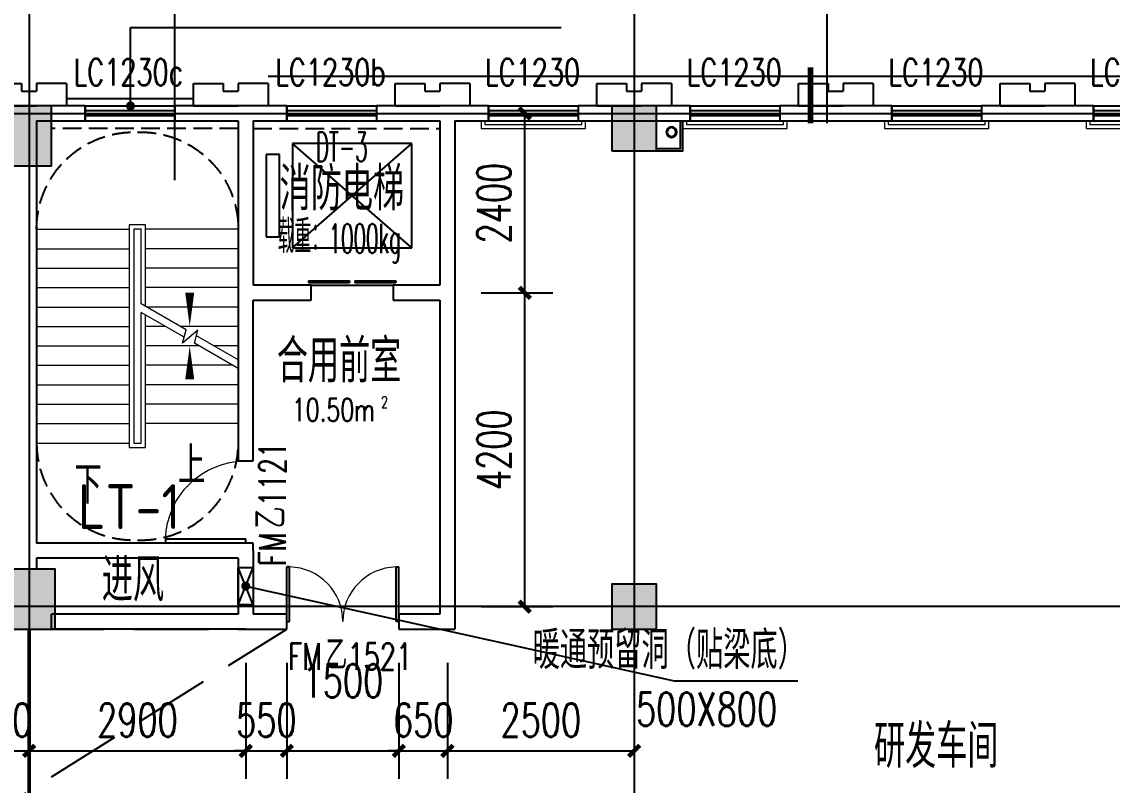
# Model space of a CAD drawing. Extents: x 1738711 to 2346805, y 1189731 to 2516152.
# Drawn here: x 1949287 to 1963885, y 1998170 to 2008385 of the extents above; entities that cross this region are included whole.
import ezdxf

# ---------------------------------------------------------------- set-up
doc = ezdxf.new("R2010")
doc.units = 0
doc.header["$LTSCALE"] = 1000
doc.header["$MEASUREMENT"] = 0
doc.linetypes.add('DASH', pattern=[0.35, 0.25, -0.1])
doc.linetypes.add('复件 140224通州运河二期售楼部条件图_t3$0$X-ME SHAFT SH$0$X-B2$0$WATER_LINE', pattern=[0])
for name, color, linetype, lineweight in [('_0', 7, 'Continuous', 25), ('STAIR', 2, 'Continuous', 5), ('栏杆', 6, 'Continuous', 15)]:
    doc.layers.add(name, color=color, linetype=linetype, lineweight=lineweight)
for name, color, linetype in [('AR-TEXT', 7, 'Continuous'), ('COLUMN', 9, 'Continuous'), ('DIM_IDEN', 3, 'Continuous'), ('DIM_LEAD', 3, 'Continuous'), ('DIM_SYMB', 3, 'Continuous'), ('DOTE', 1, 'Continuous'), ('EVTR', 2, 'Continuous'), ('PUB_DIM', 3, 'Continuous'), ('PUB_HATCH', 8, 'Continuous'), ('PUB_TEXT', 7, 'Continuous'), ('SPACE_ALL', 1, 'Continuous'), ('WALL', 40, 'Continuous'), ('WINDOW', 144, 'Continuous'), ('WINDOW_TEXT', 7, 'Continuous'), ('YS', 6, 'Continuous'), ('疏散距离', 211, 'DASH'), ('看线', 8, 'Continuous'), ('线脚', 44, 'Continuous'), ('面层', 6, 'Continuous')]:
    doc.layers.add(name, color=color, linetype=linetype)
doc.styles.add('_TCH_DIM', font='SIMPLEX', dxfattribs={"bigfont": 'GBCBIG'})
doc.styles.add('_TCH_DIM_T3', font='SIMPLEX', dxfattribs={"width": 0.705882, "bigfont": 'GBCBIG'})
doc.styles.add('_TCH_SPACE', font='SIMPLEX', dxfattribs={"height": 5, "bigfont": 'GBCBIG'})
doc.styles.add('_TCH_WINDOW', font='SIMPLEX', dxfattribs={"height": 3.5, "bigfont": 'GBCBIG'})
doc.styles.get("Standard").update_dxf_attribs({"font": 'gbenor.shx', "bigfont": 'gbcbig.shx'})
doc.dimstyles.new('_TCH_ARCH&&150', dxfattribs={"dimtxt": 446.25, "dimasz": 150, "dimexe": 375, "dimexo": 450, "dimgap": 189.375, "dimtad": 1, "dimdec": 0, "dimzin": 0, "dimdsep": 46, "dimtxsty": '_TCH_DIM_T3', "dimblk": 'ARCHTICK', "dimcen": 0.09, "dimclrt": 7, "dimazin": 2, "dimtfac": 1, "dimtdec": 0, "dimtix": 1, "dimtmove": 2, "dimatfit": 3, "dimfxl": 1, "dimtolj": 1, "dimtzin": 0, "dimarcsym": 0})

# ---------------------------------------------------------------- blocks, each defined once
blk = doc.blocks.new('dgh321')
at = {"layer": 'WALL', "linetype": '复件 140224通州运河二期售楼部条件图_t3$0$X-ME SHAFT SH$0$X-B2$0$WATER_LINE'}
for p, q in [((3247025, -2494105), (3247425, -2494105)), ((3247025, -2494105), (3247025, -2494405)), ((3247425, -2494105), (3247625, -2494105)), ((3248025, -2494105), (3247625, -2494105)), ((3248025, -2494405), (3248025, -2494105)), ((3247025, -2494405), (3247425, -2494405)), ((3247425, -2494405), (3247425, -2494305)), ((3247425, -2494305), (3247625, -2494305)), ((3247625, -2494405), (3247625, -2494305)), ((3248025, -2494405), (3247625, -2494405))]:
    blk.add_line(p, q, dxfattribs=at)
blk = doc.blocks.new('A$C68B42598')
at = {"layer": 'YS'}
for radius in [70, 60]:
    blk.add_circle((70, 70), radius, dxfattribs=at)
blk = doc.blocks.new('hreahaerheh')
at = {"layer": 'YS', "xscale": -1, "rotation": 180}
blk.add_blockref('A$C68B42598', (1957915, 1907879), dxfattribs=at)
blk = doc.blocks.new('hearherherhr')
at = {"layer": '看线', "linetype": 'DASH'}
for centre, start, end in [((1981792, 1704275), 87.7958, 180), ((1981892, 1704275), 0, 92.2042)]:
    blk.add_arc(centre, 1300, start, end, dxfattribs=at)
blk = doc.blocks.new('JHTRHERAHEARHERA')
at = {"layer": 'DIM_SYMB'}
for points in [[(1959742, 1701285, 0, 0, 0), (1959742, 1704950, 0, 0, 0), (1961142, 1704950, 0, 0, 0), (1961142, 1702975, 0, 120, 0), (1961142, 1703425, 0, 0, 0)], [(1961142, 1701545, 0, 0, 0), (1961142, 1702715, 0, 120, 0), (1961142, 1702265, 0, 0, 0)]]:
    blk.add_lwpolyline(points, format="xyseb", dxfattribs=at)
at = {"layer": 'STAIR'}
for p, q in [((1959092, 1704275), (1960332, 1704275)), ((1960552, 1704335), (1960332, 1704335)), ((1960332, 1704335), (1960332, 1701355)), ((1960392, 1704275), (1960392, 1701415)), ((1960492, 1704275), (1960392, 1704275)), ((1960492, 1703278), (1960492, 1704275)), ((1960552, 1703244), (1960552, 1704335)), ((1961792, 1704275), (1960552, 1704275)), ((1959092, 1704015), (1960332, 1704015)), ((1961792, 1704015), (1960552, 1704015)), ((1959092, 1703755), (1960332, 1703755)), ((1961792, 1703755), (1960552, 1703755)), ((1959092, 1703495), (1960332, 1703495)), ((1961792, 1703495), (1960552, 1703495)), ((1959092, 1703235), (1960332, 1703235)), ((1961095, 1702930), (1960492, 1703278)), ((1961792, 1703235), (1960566, 1703235)), ((1960492, 1701415), (1960492, 1703163)), ((1961068, 1702830), (1960492, 1703163)), ((1960552, 1701355), (1960552, 1703128)), ((1959092, 1702975), (1960332, 1702975)), ((1960817, 1702975), (1960552, 1702975)), ((1961792, 1702975), (1961017, 1702975)), ((1961046, 1702750), (1961095, 1702930)), ((1961252, 1702923), (1961046, 1702750)), ((1961206, 1702750), (1961252, 1702923)), ((1961792, 1702412), (1961206, 1702750)), ((1961792, 1702528), (1961233, 1702850)), ((1959092, 1702715), (1960332, 1702715)), ((1961267, 1702715), (1960552, 1702715)), ((1961792, 1702715), (1961467, 1702715)), ((1959092, 1702455), (1960332, 1702455)), ((1961717, 1702455), (1960552, 1702455)), ((1959092, 1702195), (1960332, 1702195)), ((1961792, 1702195), (1960552, 1702195)), ((1959092, 1701935), (1960332, 1701935)), ((1961792, 1701935), (1960552, 1701935)), ((1959092, 1701675), (1960332, 1701675)), ((1961792, 1701675), (1960552, 1701675)), ((1959092, 1701415), (1960332, 1701415)), ((1960332, 1701355), (1960552, 1701355)), ((1960392, 1701415), (1960492, 1701415))]:
    blk.add_line(p, q, dxfattribs=at)
at = {"layer": '看线', "linetype": 'DASH'}
blk.add_line((1961792, 1705625), (1959292, 1705625), dxfattribs=at)
at = {"layer": '_0', "extrusion": (0, 0, -1), "zscale": -1}
blk.add_blockref('hearherherhr', (-3942284, 0), dxfattribs=at)
at = {"layer": '_0', "rotation": 180}
blk.add_blockref('hearherherhr', (3942284, 3405691), dxfattribs=at)
at = {"layer": 'PUB_TEXT', "color": 7, "style": '_TCH_DIM'}
for s, p in [('上', (1960986, 1700863)), ('下', (1959599, 1700603))]:
    blk.add_text(s, height=506, dxfattribs=at).set_placement(p)
blk = doc.blocks.new('haerraeherah')
at = {"layer": '栏杆'}
for points in [[(1950035, 1987459), (1950035, 1987559), (1951435, 1987559), (1951435, 1987459)], [(1950085, 1987459), (1950085, 1987509), (1951385, 1987509), (1951385, 1987459)]]:
    blk.add_lwpolyline(points, dxfattribs=at)
blk = doc.blocks.new('hear5herahera')
at = {"layer": '_0', "xscale": -1, "rotation": 180}
for p in [(5400, 3994518), (8100, 3994518), (10800, 3994518), (13500, 3994518)]:
    blk.add_blockref('haerraeherah', p, dxfattribs=at)
blk = doc.blocks.new('hertaraeherah')
at = {"layer": '疏散距离', "ltscale": 4}
for points in [[(1933085, 2006659), (1940985, 2000259), (1952835, 2000259)], [(1933085, 1987859), (1952835, 2000259)]]:
    blk.add_lwpolyline(points, dxfattribs=at)
blk = doc.blocks.new('hjtraherahreh')
at = {"layer": '面层', "color": 144}
for points in [[(1957785, 2006659), (1958135, 2006659), (1958135, 2007059)], [(1957785, 2006689), (1958105, 2006689), (1958105, 2007059)]]:
    blk.add_lwpolyline(points, dxfattribs=at)
blk = doc.blocks.new('_ArchTick')
at = {"color": 0, "linetype": 'ByBlock', "const_width": 0.4}
blk.add_lwpolyline([(-0.5, -0.5), (0.5, 0.5)], dxfattribs=at)
blk = doc.blocks.new('*D2702')
at = {"layer": 'Defpoints', "color": 0, "transparency": 16777216}
for p in [(1948385, 2000259), (1949385, 2000259), (1949385, 1998628)]:
    blk.add_point(p, dxfattribs=at)
at = {"layer": 'PUB_DIM', "color": 0, "lineweight": -2, "transparency": 16777216}
for p, q in [((1948385, 1999809), (1948385, 1998253)), ((1949385, 1999809), (1949385, 1998253)), ((1948385, 1998628), (1948235, 1998628)), ((1948385, 1998628), (1949385, 1998628)), ((1949385, 1998628), (1949535, 1998628))]:
    blk.add_line(p, q, dxfattribs=at)
at = {"layer": 'PUB_DIM', "color": 0, "lineweight": -2, "transparency": 16777216, "xscale": 150, "yscale": 150, "zscale": 150}
blk.add_blockref('_ArchTick', (1948385, 1998628), dxfattribs=at)
at = {"layer": 'PUB_DIM', "color": 0, "lineweight": -2, "transparency": 16777216, "xscale": 150, "yscale": 150, "zscale": 150, "rotation": 180}
blk.add_blockref('_ArchTick', (1949385, 1998628), dxfattribs=at)
at = {"layer": 'PUB_DIM', "color": 7, "transparency": 16777216, "insert": (1948885, 1999041), "char_height": 446.2, "attachment_point": 5, "style": '_TCH_DIM_T3'}
blk.add_mtext('\\A1;1000', dxfattribs=at)
blk = doc.blocks.new('*D2703')
at = {"layer": 'Defpoints', "color": 0, "transparency": 16777216}
for p in [(1949385, 2000259), (1952285, 2000259), (1952285, 1998628)]:
    blk.add_point(p, dxfattribs=at)
at = {"layer": 'PUB_DIM', "color": 0, "lineweight": -2, "transparency": 16777216}
for p, q in [((1949385, 1999809), (1949385, 1998253)), ((1952285, 1999809), (1952285, 1998253)), ((1949385, 1998628), (1952285, 1998628))]:
    blk.add_line(p, q, dxfattribs=at)
at = {"layer": 'PUB_DIM', "color": 0, "lineweight": -2, "transparency": 16777216, "xscale": 150, "yscale": 150, "zscale": 150, "rotation": 180}
blk.add_blockref('_ArchTick', (1949385, 1998628), dxfattribs=at)
at = {"layer": 'PUB_DIM', "color": 0, "lineweight": -2, "transparency": 16777216, "xscale": 150, "yscale": 150, "zscale": 150}
blk.add_blockref('_ArchTick', (1952285, 1998628), dxfattribs=at)
at = {"layer": 'PUB_DIM', "color": 7, "transparency": 16777216, "insert": (1950835, 1999041), "char_height": 446.2, "attachment_point": 5, "style": '_TCH_DIM_T3'}
blk.add_mtext('\\A1;2900', dxfattribs=at)
blk = doc.blocks.new('*D2704')
at = {"layer": 'Defpoints', "color": 0, "transparency": 16777216}
for p in [(1952285, 2000259), (1952835, 2000259), (1952835, 1998628)]:
    blk.add_point(p, dxfattribs=at)
at = {"layer": 'PUB_DIM', "color": 0, "lineweight": -2, "transparency": 16777216}
for p, q in [((1952285, 1999809), (1952285, 1998253)), ((1952835, 1999809), (1952835, 1998253)), ((1952285, 1998628), (1952135, 1998628)), ((1952285, 1998628), (1952835, 1998628)), ((1952835, 1998628), (1952985, 1998628))]:
    blk.add_line(p, q, dxfattribs=at)
at = {"layer": 'PUB_DIM', "color": 0, "lineweight": -2, "transparency": 16777216, "xscale": 150, "yscale": 150, "zscale": 150}
blk.add_blockref('_ArchTick', (1952285, 1998628), dxfattribs=at)
at = {"layer": 'PUB_DIM', "color": 0, "lineweight": -2, "transparency": 16777216, "xscale": 150, "yscale": 150, "zscale": 150, "rotation": 180}
blk.add_blockref('_ArchTick', (1952835, 1998628), dxfattribs=at)
at = {"layer": 'PUB_DIM', "color": 7, "transparency": 16777216, "insert": (1952560, 1999041), "char_height": 446.2, "attachment_point": 5, "style": '_TCH_DIM_T3'}
blk.add_mtext('\\A1;550', dxfattribs=at)
blk = doc.blocks.new('*D2705')
at = {"layer": 'Defpoints', "color": 0, "transparency": 16777216}
for p in [(1952835, 2000259), (1954335, 2000259), (1954335, 1998628)]:
    blk.add_point(p, dxfattribs=at)
at = {"layer": 'PUB_DIM', "color": 0, "lineweight": -2, "transparency": 16777216}
for p, q in [((1952835, 1999809), (1952835, 1998253)), ((1954335, 1999809), (1954335, 1998253)), ((1952835, 1998628), (1954335, 1998628))]:
    blk.add_line(p, q, dxfattribs=at)
at = {"layer": 'PUB_DIM', "color": 0, "lineweight": -2, "transparency": 16777216, "xscale": 150, "yscale": 150, "zscale": 150, "rotation": 180}
blk.add_blockref('_ArchTick', (1952835, 1998628), dxfattribs=at)
at = {"layer": 'PUB_DIM', "color": 0, "lineweight": -2, "transparency": 16777216, "xscale": 150, "yscale": 150, "zscale": 150}
blk.add_blockref('_ArchTick', (1954335, 1998628), dxfattribs=at)
at = {"layer": 'PUB_DIM', "color": 7, "transparency": 16777216, "insert": (1953585, 1999566), "char_height": 446.2, "attachment_point": 5, "style": '_TCH_DIM_T3'}
blk.add_mtext('\\A1;1500', dxfattribs=at)
blk = doc.blocks.new('*D2706')
at = {"layer": 'Defpoints', "color": 0, "transparency": 16777216}
for p in [(1954335, 2000259), (1954985, 2000259), (1954985, 1998628)]:
    blk.add_point(p, dxfattribs=at)
at = {"layer": 'PUB_DIM', "color": 0, "lineweight": -2, "transparency": 16777216}
for p, q in [((1954335, 1999809), (1954335, 1998253)), ((1954985, 1999809), (1954985, 1998253)), ((1954335, 1998628), (1954185, 1998628)), ((1954335, 1998628), (1954985, 1998628)), ((1954985, 1998628), (1955135, 1998628))]:
    blk.add_line(p, q, dxfattribs=at)
at = {"layer": 'PUB_DIM', "color": 0, "lineweight": -2, "transparency": 16777216, "xscale": 150, "yscale": 150, "zscale": 150}
blk.add_blockref('_ArchTick', (1954335, 1998628), dxfattribs=at)
at = {"layer": 'PUB_DIM', "color": 0, "lineweight": -2, "transparency": 16777216, "xscale": 150, "yscale": 150, "zscale": 150, "rotation": 180}
blk.add_blockref('_ArchTick', (1954985, 1998628), dxfattribs=at)
at = {"layer": 'PUB_DIM', "color": 7, "transparency": 16777216, "insert": (1954660, 1999041), "char_height": 446.2, "attachment_point": 5, "style": '_TCH_DIM_T3'}
blk.add_mtext('\\A1;650', dxfattribs=at)
blk = doc.blocks.new('*D2707')
at = {"layer": 'Defpoints', "color": 0, "transparency": 16777216}
for p in [(1954985, 2000259), (1957485, 2000259), (1957485, 1998628)]:
    blk.add_point(p, dxfattribs=at)
at = {"layer": 'PUB_DIM', "color": 0, "lineweight": -2, "transparency": 16777216}
for p, q in [((1954985, 1999809), (1954985, 1998253)), ((1957485, 1999809), (1957485, 1998253)), ((1954985, 1998628), (1957485, 1998628))]:
    blk.add_line(p, q, dxfattribs=at)
at = {"layer": 'PUB_DIM', "color": 0, "lineweight": -2, "transparency": 16777216, "xscale": 150, "yscale": 150, "zscale": 150, "rotation": 180}
blk.add_blockref('_ArchTick', (1954985, 1998628), dxfattribs=at)
at = {"layer": 'PUB_DIM', "color": 0, "lineweight": -2, "transparency": 16777216, "xscale": 150, "yscale": 150, "zscale": 150}
blk.add_blockref('_ArchTick', (1957485, 1998628), dxfattribs=at)
at = {"layer": 'PUB_DIM', "color": 7, "transparency": 16777216, "insert": (1956235, 1999041), "char_height": 446.2, "attachment_point": 5, "style": '_TCH_DIM_T3'}
blk.add_mtext('\\A1;2500', dxfattribs=at)
blk = doc.blocks.new('*D2978')
at = {"layer": 'Defpoints', "color": 0, "transparency": 16777216}
for p in [(1954985, 2004759), (1956020, 2004759), (1954985, 2000559)]:
    blk.add_point(p, dxfattribs=at)
at = {"layer": 'PUB_DIM', "color": 0, "lineweight": -2, "transparency": 16777216}
for p, q in [((1955435, 2004759), (1956395, 2004759)), ((1956020, 2000559), (1956020, 2004759)), ((1955435, 2000559), (1956395, 2000559))]:
    blk.add_line(p, q, dxfattribs=at)
at = {"layer": 'PUB_DIM', "color": 0, "lineweight": -2, "transparency": 16777216, "xscale": 150, "yscale": 150, "zscale": 150}
for p, rotation in [((1956020, 2004759), 90), ((1956020, 2000559), 270)]:
    blk.add_blockref('_ArchTick', p, dxfattribs=dict(at, rotation=rotation))
at = {"layer": 'PUB_DIM', "color": 7, "transparency": 16777216, "insert": (1955608, 2002659), "char_height": 446.2, "attachment_point": 5, "rotation": 90, "style": '_TCH_DIM_T3'}
blk.add_mtext('\\A1;4200', dxfattribs=at)
blk = doc.blocks.new('*D2979')
at = {"layer": 'Defpoints', "color": 0, "transparency": 16777216}
for p in [(1954985, 2007159), (1956020, 2007159), (1954985, 2004759)]:
    blk.add_point(p, dxfattribs=at)
at = {"layer": 'PUB_DIM', "color": 0, "lineweight": -2, "transparency": 16777216}
for p, q in [((1955435, 2007159), (1956395, 2007159)), ((1956020, 2004759), (1956020, 2007159)), ((1955435, 2004759), (1956395, 2004759))]:
    blk.add_line(p, q, dxfattribs=at)
at = {"layer": 'PUB_DIM', "color": 0, "lineweight": -2, "transparency": 16777216, "xscale": 150, "yscale": 150, "zscale": 150}
for p, rotation in [((1956020, 2007159), 90), ((1956020, 2004759), 270)]:
    blk.add_blockref('_ArchTick', p, dxfattribs=dict(at, rotation=rotation))
at = {"layer": 'PUB_DIM', "color": 7, "transparency": 16777216, "insert": (1955608, 2005959), "char_height": 446.2, "attachment_point": 5, "rotation": 90, "style": '_TCH_DIM_T3'}
blk.add_mtext('\\A1;2400', dxfattribs=at)
blk = doc.blocks.new('$TCHSYS$WIN2D')
for p, q in [((-0.5, 0.5), (0.5, 0.5)), ((-0.5, 0.5), (-0.5, -0.5)), ((0.5, 0.5), (0.5, -0.5)), ((0.5, 0.167), (-0.5, 0.167)), ((0.5, -0.167), (-0.5, -0.167)), ((-0.5, -0.5), (0.5, -0.5))]:
    blk.add_line(p, q)
blk = doc.blocks.new('$DORLIB2D$00000127')
at = {"color": 0}
for points in [[(-0.533, 0.795), (-0.533, 0.69)], [(-0.033, 0.795), (-0.533, 0.795)], [(-0.033, 0.69), (-0.533, 0.69)], [(-0.033, 0.795), (-0.033, 0.69)], [(0.533, 0.795), (0.033, 0.795)], [(0.033, 0.795), (0.033, 0.69)], [(0.533, 0.69), (0.033, 0.69)], [(0.533, 0.795), (0.533, 0.69)], [(0.5, 0.5), (-0.5, 0.5)]]:
    blk.add_lwpolyline(points, dxfattribs=at)
blk = doc.blocks.new('$DorLib2D$00000001')
for p, q in [((0.45, 0.975), (0.5, 0.975)), ((0.45, 0), (0.45, 0.975)), ((0.5, 0), (0.5, 0.975)), ((0.5, 0), (0.45, 0))]:
    blk.add_line(p, q)
at = {"lineweight": 13}
blk.add_arc((0.475, 0), 0.975, 91.4693, 180, dxfattribs=at)
blk = doc.blocks.new('$DorLib2D$00000002')
for p, q in [((-0.5, 0), (-0.5, 0.4875)), ((-0.475, 0.4875), (-0.5, 0.4875)), ((-0.475, 0), (-0.475, 0.4875)), ((0.475, 0), (0.475, 0.4875)), ((0.475, 0.4875), (0.5, 0.4875)), ((0.5, 0), (0.5, 0.4875)), ((-0.5, 0), (-0.475, 0)), ((0.5, 0), (0.475, 0))]:
    blk.add_line(p, q)
at = {"lineweight": 13}
for centre, start, end in [((-0.4875, 0), 0, 88.53072), ((0.4875, 0), 91.46928, 180)]:
    blk.add_arc(centre, 0.4875, start, end, dxfattribs=at)
blk = doc.blocks.new('_FZH')
blk.add_lwpolyline([(-0.5, -0.5), (0.5, -0.5), (0.5, 0.5), (-0.5, 0.5)], close=True)
at = {"layer": 'PUB_HATCH'}
blk.add_solid([(-0.5, -0.5), (0.5, -0.5), (-0.5, 0.5), (0.5, 0.5)], dxfattribs=at)

msp = doc.modelspace()

# ---------------------------------------------------------------- linework, layer by layer
at = {"layer": 'DIM_IDEN'}
for p, q in [((1951334.7, 2006265.3), (1951334.7, 2018441.9)), ((1960070, 2007026.8), (1960070, 2018455.3)), ((1950741.6, 2007259.1), (1950741.6, 2008309.3)), ((1950741.6, 2008309.3), (1956505.9, 2008309.3))]:
    msp.add_line(p, q, dxfattribs=at)
at = {"layer": 'DIM_IDEN', "const_width": 75}
msp.add_lwpolyline([(1959845, 2007026.8), (1959845, 2007776.8)], dxfattribs=at)
at = {"layer": 'DIM_IDEN', "const_width": 60}
msp.add_lwpolyline([(1950741.6, 2007229.1, 1), (1950741.6, 2007289.1, 1)], format="xyb", close=True, dxfattribs=at)
at = {"layer": 'DIM_IDEN'}
msp.add_lwpolyline([(1951334.7, 2006265.3, 1), (1951334.7, 2006265.3, 1)], format="xyb", close=True, dxfattribs=at)
at = {"layer": 'DIM_LEAD'}
for p, q in [((1952284.6, 2000834.1), (1958022.5, 1999567.3)), ((1958022.5, 1999567.3), (1959676.8, 1999567.3))]:
    msp.add_line(p, q, dxfattribs=at)
at = {"layer": 'DIM_LEAD', "const_width": 60}
msp.add_lwpolyline([(1952255.3, 2000840.6, 1), (1952313.9, 2000827.6, 1)], format="xyb", close=True, dxfattribs=at)
at = {"layer": 'DOTE'}
for p, q in [((1949384.6, 2009559.1), (1949384.6, 1984959.1)), ((1957484.6, 2009559.1), (1957484.6, 1984959.1)), ((1930784.6, 2007159.1), (1992284.6, 2007159.1)), ((1992284.6, 2000559.1), (1930784.6, 2000559.1))]:
    msp.add_line(p, q, dxfattribs=at)
at = {"layer": 'EVTR', "linetype": '复件 140224通州运河二期售楼部条件图_t3$0$X-ME SHAFT SH$0$X-B2$0$WATER_LINE'}
for p, q in [((1954509.6, 2006759.1), (1952909.6, 2006759.1)), ((1952909.6, 2006759.1), (1952909.6, 2005359.1)), ((1952909.6, 2005359.1), (1954509.6, 2006759.1)), ((1954509.6, 2005359.1), (1952909.6, 2006759.1)), ((1954509.6, 2005359.1), (1954509.6, 2006759.1)), ((1952734.6, 2006609.1), (1952559.6, 2006609.1)), ((1952559.6, 2006609.1), (1952559.6, 2005509.1)), ((1952734.6, 2005509.1), (1952734.6, 2006609.1)), ((1952559.6, 2005509.1), (1952734.6, 2005509.1)), ((1952909.6, 2005359.1), (1954509.6, 2005359.1))]:
    msp.add_line(p, q, dxfattribs=at)
at = {"layer": 'WALL', "linetype": '复件 140224通州运河二期售楼部条件图_t3$0$X-ME SHAFT SH$0$X-B2$0$WATER_LINE'}
for p, q in [((1949384.6, 2007259.1), (1948634.6, 2007259.1)), ((1950134.6, 2007259.1), (1949384.6, 2007259.1)), ((1950134.6, 2007059.1), (1950134.6, 2007259.1)), ((1952284.6, 2007259.1), (1951334.6, 2007259.1)), ((1951334.6, 2007259.1), (1951334.6, 2007059.1)), ((1952834.6, 2007259.1), (1952284.6, 2007259.1)), ((1952834.6, 2007059.1), (1952834.6, 2007259.1)), ((1954984.6, 2007259.1), (1954034.6, 2007259.1)), ((1954034.6, 2007259.1), (1954034.6, 2007059.1)), ((1955534.6, 2007259.1), (1954984.6, 2007259.1)), ((1955534.6, 2007059.1), (1955534.6, 2007259.1)), ((1958234.6, 2007259.1), (1956734.6, 2007259.1)), ((1956734.6, 2007259.1), (1956734.6, 2007059.1)), ((1958234.6, 2007059.1), (1958234.6, 2007259.1)), ((1960934.6, 2007259.1), (1959434.6, 2007259.1)), ((1959434.6, 2007259.1), (1959434.6, 2007059.1)), ((1960934.6, 2007059.1), (1960934.6, 2007259.1)), ((1963634.6, 2007259.1), (1962134.6, 2007259.1)), ((1962134.6, 2007259.1), (1962134.6, 2007059.1)), ((1963634.6, 2007059.1), (1963634.6, 2007259.1)), ((1949484.6, 2007059.1), (1950134.6, 2007059.1)), ((1951334.6, 2007059.1), (1952184.6, 2007059.1)), ((1952384.6, 2007059.1), (1952834.6, 2007059.1)), ((1954034.6, 2007059.1), (1954884.6, 2007059.1)), ((1955084.6, 2007059.1), (1955534.6, 2007059.1)), ((1956734.6, 2007059.1), (1958234.6, 2007059.1)), ((1959434.6, 2007059.1), (1960934.6, 2007059.1)), ((1962134.6, 2007059.1), (1963634.6, 2007059.1))]:
    msp.add_line(p, q, dxfattribs=at)
at = {"layer": 'WALL'}
for p, q in [((1949484.6, 2007059.1), (1949484.6, 2003934.1)), ((1952184.6, 2007059.1), (1952184.6, 2004859.1)), ((1952384.6, 2007059.1), (1952384.6, 2004859.1)), ((1954884.6, 2007059.1), (1954884.6, 2004859.1)), ((1955084.6, 2007059.1), (1955084.6, 2004759.1)), ((1952184.6, 2004859.1), (1952184.6, 2004759.1)), ((1952384.6, 2004859.1), (1952384.6, 2004859.1)), ((1953159.6, 2004859.1), (1952384.6, 2004859.1)), ((1953159.6, 2004659.1), (1953159.6, 2004859.1)), ((1954884.6, 2004859.1), (1954259.6, 2004859.1)), ((1954259.6, 2004859.1), (1954259.6, 2004659.1)), ((1952184.6, 2004759.1), (1952184.6, 2002509.1)), ((1952384.6, 2004659.1), (1953159.6, 2004659.1)), ((1952384.6, 2002509.1), (1952384.6, 2004659.1)), ((1954259.6, 2004659.1), (1954884.6, 2004659.1)), ((1954884.6, 2004659.1), (1954884.6, 2000459.1)), ((1955084.6, 2004759.1), (1955084.6, 2000259.1)), ((1949484.6, 2003934.1), (1949484.6, 2002409.1)), ((1952184.6, 2002509.1), (1952384.6, 2002509.1)), ((1949484.6, 2002409.1), (1949484.6, 2001409.1)), ((1952184.6, 2001409.1), (1949484.6, 2001409.1)), ((1952384.6, 2001409.1), (1952184.6, 2001409.1)), ((1952384.6, 2001309.1), (1952384.6, 2001409.1)), ((1952384.6, 2001309.1), (1952384.6, 2000459.1)), ((1952184.6, 2001209.1), (1949484.6, 2001209.1)), ((1949484.6, 2001209.1), (1949484.6, 2001059.1)), ((1952184.6, 2001209.1), (1952184.6, 2000459.1)), ((1952184.6, 2000459.1), (1949684.6, 2000459.1)), ((1949684.6, 2000259.1), (1949684.6, 2000459.1)), ((1952834.6, 2000459.1), (1952384.6, 2000459.1)), ((1952834.6, 2000259.1), (1952834.6, 2000459.1)), ((1954884.6, 2000459.1), (1954334.6, 2000459.1)), ((1954334.6, 2000459.1), (1954334.6, 2000259.1)), ((1952284.6, 2000259.1), (1949684.6, 2000259.1)), ((1952284.6, 2000259.1), (1952834.6, 2000259.1)), ((1954334.6, 2000259.1), (1955084.6, 2000259.1))]:
    msp.add_line(p, q, dxfattribs=at)
at = {"layer": 'WINDOW'}
for p, q in [((1952184.6, 2000584.1), (1952384.6, 2001084.1)), ((1952384.6, 2000584.1), (1952184.6, 2001084.1))]:
    msp.add_line(p, q, dxfattribs=at)
msp.add_lwpolyline([(1952384.6, 2001084.1), (1952384.6, 2000584.1), (1952184.6, 2000584.1), (1952184.6, 2001084.1)], close=True, dxfattribs=at)
at = {"layer": 'WINDOW', "color": 4, "linetype": 'DASH', "ltscale": 2, "const_width": 50}
msp.add_lwpolyline([(1949384.6, 2000259.1), (1949384.6, 1994259.1)], dxfattribs=at)
at = {"layer": '看线', "linetype": 'DASH'}
msp.add_line((1952384.6, 2006959.1), (1954884.6, 2006959.1), dxfattribs=at)
at = {"layer": '线脚', "color": 8, "linetype": '复件 140224通州运河二期售楼部条件图_t3$0$X-ME SHAFT SH$0$X-B2$0$WATER_LINE'}
msp.add_line((1949884.6, 2007359.1), (1951584.6, 2007359.1), dxfattribs=at)
msp.add_lwpolyline([(1952584.6, 2007659.1), (1970484.6, 2007659.1)], dxfattribs=at)

# ---------------------------------------------------------------- block references
at = {"layer": '_0'}
for name, p in [('hear5herahera', (0, 0)), ('hjtraherahreh', (0, 0)), ('hreahaerheh', (0, 99100)), ('JHTRHERAHEARHERA', (-9607.3, 301333.7)), ('hertaraeherah', (0, 0))]:
    msp.add_blockref(name, p, dxfattribs=at)
at = {"layer": 'COLUMN', "linetype": '复件 140224通州运河二期售楼部条件图_t3$0$X-ME SHAFT SH$0$X-B2$0$WATER_LINE'}
for p, xscale, yscale, zscale, rotation in [((1949384.6, 2006859.1), 600.0000000370201, 799.9999995543621, 799.9999995543621, 359.9999999283186), ((1957484.6, 2006959.1), 600.0000003168825, 599.9999997103587, 599.9999997103587, 1.051653475165947e-08), ((1949384.6, 2000659.1), 700.0000009131618, 799.9999993890524, 799.9999993890524, 359.9999999789034), ((1957484.6, 2000559.1), 600.0000010083895, 599.9999989115167, 599.9999989115167, 7.265969456408791e-08)]:
    msp.add_blockref('_FZH', p, dxfattribs=dict(at, xscale=xscale, yscale=yscale, zscale=zscale, rotation=rotation))
at = {"layer": 'WALL', "linetype": '复件 140224通州运河二期售楼部条件图_t3$0$X-ME SHAFT SH$0$X-B2$0$WATER_LINE', "xscale": -1, "rotation": 180}
for p in [(-1298140.6, -486845.8), (-1295440.6, -486845.8), (-1292740.6, -486845.8), (-1290040.6, -486845.8), (-1287340.6, -486845.8), (-1284640.6, -486845.8)]:
    msp.add_blockref('dgh321', p, dxfattribs=at)
at = {"layer": 'WINDOW', "linetype": '复件 140224通州运河二期售楼部条件图_t3$0$X-ME SHAFT SH$0$X-B2$0$WATER_LINE'}
ref = msp.add_blockref('$TCHSYS$WIN2D', (1950734.6, 2007159.1), dxfattribs=dict(at, xscale=1200, yscale=200, zscale=1200))
ref.add_attrib('A', 'LC1230c', (1949978.6, 2007533.4), dxfattribs={"layer": 'WINDOW_TEXT', "linetype": '复件 140224通州运河二期售楼部条件图_t3$0$X-ME SHAFT SH$0$X-B2$0$WATER_LINE', "ltscale": 0.5, "height": 357, "style": '_TCH_WINDOW', "width": 0.705882})
ref = msp.add_blockref('$TCHSYS$WIN2D', (1953434.6, 2007159.1), dxfattribs=dict(at, xscale=1200, yscale=200, zscale=1200))
ref.add_attrib('A', 'LC1230b', (1952678.6, 2007533.4), dxfattribs={"layer": 'WINDOW_TEXT', "linetype": '复件 140224通州运河二期售楼部条件图_t3$0$X-ME SHAFT SH$0$X-B2$0$WATER_LINE', "ltscale": 0.5, "height": 357, "style": '_TCH_WINDOW', "width": 0.705882})
ref = msp.add_blockref('$TCHSYS$WIN2D', (1956134.6, 2007159.1), dxfattribs=dict(at, xscale=1200, yscale=200, zscale=1200))
ref.add_attrib('A', 'LC1230', (1955486.6, 2007533.4), dxfattribs={"layer": 'WINDOW_TEXT', "linetype": '复件 140224通州运河二期售楼部条件图_t3$0$X-ME SHAFT SH$0$X-B2$0$WATER_LINE', "ltscale": 0.5, "height": 357, "style": '_TCH_WINDOW', "width": 0.705882})
ref = msp.add_blockref('$TCHSYS$WIN2D', (1958834.6, 2007159.1), dxfattribs=dict(at, xscale=1200, yscale=200, zscale=1200))
ref.add_attrib('A', 'LC1230', (1958186.6, 2007533.4), dxfattribs={"layer": 'WINDOW_TEXT', "linetype": '复件 140224通州运河二期售楼部条件图_t3$0$X-ME SHAFT SH$0$X-B2$0$WATER_LINE', "ltscale": 0.5, "height": 357, "style": '_TCH_WINDOW', "width": 0.705882})
ref = msp.add_blockref('$TCHSYS$WIN2D', (1961534.6, 2007159.1), dxfattribs=dict(at, xscale=1200, yscale=200, zscale=1200))
ref.add_attrib('A', 'LC1230', (1960886.6, 2007533.4), dxfattribs={"layer": 'WINDOW_TEXT', "linetype": '复件 140224通州运河二期售楼部条件图_t3$0$X-ME SHAFT SH$0$X-B2$0$WATER_LINE', "ltscale": 0.5, "height": 357, "style": '_TCH_WINDOW', "width": 0.705882})
ref = msp.add_blockref('$TCHSYS$WIN2D', (1964234.6, 2007159.1), dxfattribs=dict(at, xscale=1200, yscale=200, zscale=1200))
ref.add_attrib('A', 'LC1230', (1963586.6, 2007533.4), dxfattribs={"layer": 'WINDOW_TEXT', "linetype": '复件 140224通州运河二期售楼部条件图_t3$0$X-ME SHAFT SH$0$X-B2$0$WATER_LINE', "ltscale": 0.5, "height": 357, "style": '_TCH_WINDOW', "width": 0.705882})
at = {"layer": 'WINDOW', "linetype": '复件 140224通州运河二期售楼部条件图_t3$0$X-ME SHAFT SH$0$X-B2$0$WATER_LINE', "xscale": 1100, "yscale": -200, "zscale": 1100, "rotation": 180}
msp.add_blockref('$DORLIB2D$00000127', (1953709.6, 2004759.1), dxfattribs=at)
at = {"layer": 'WINDOW'}
for name, p, xscale, yscale, zscale, rotation in [('$DorLib2D$00000001', (1952284.6, 2001959.1), 1100, -1100, 1100, 269.9999998401765), ('$DorLib2D$00000002', (1953584.6, 2000359.1), -1500, -1500, -1500, 180)]:
    msp.add_blockref(name, p, dxfattribs=dict(at, xscale=xscale, yscale=yscale, zscale=zscale, rotation=rotation))

# ---------------------------------------------------------------- texts
at = {"layer": 'AR-TEXT', "style": '_TCH_DIM_T3'}
for s, height, width, p in [('DT-3', 391, 0.49827, (1953223.3, 2006516.8)), ('载重：', 443.69, 0.705882, (1952710.4, 2005289.7)), ('1000kg', 391, 0.49827, (1953394.4, 2005289.7))]:
    msp.add_text(s, height=height, dxfattribs=dict(at, width=width)).set_placement(p)
at = {"layer": 'AR-TEXT'}
for s, height, p in [('消防电梯', 578.72, (1952738.4, 2005860.8)), ('合用前室', 578.72, (1952700.5, 2003557.5)), ('LT-1', 600, (1950037.7, 2001597.9)), ('进风', 578.72, (1950357.8, 2000625.7)), ('研发车间', 578.72, (1960695.4, 1998401.9))]:
    msp.add_text(s, height=height, dxfattribs=at).set_placement(p)
at = {"layer": 'PUB_TEXT', "color": 7, "style": '_TCH_DIM'}
msp.add_text('暖通预留洞（贴梁底）', height=506.38, dxfattribs=at).set_placement((1956125.2, 1999724.8))
at = {"layer": 'PUB_TEXT', "color": 7, "style": '_TCH_DIM', "width": 0.705882}
msp.add_text('500X800', height=446.25, dxfattribs=at).set_placement((1957509.3, 1998963.5))
at = {"layer": 'SPACE_ALL', "color": 0, "style": '_TCH_SPACE', "width": 0.705882}
for s, height, p in [('10.50m', 306, (1952903.2, 2003040)), ('2', 153, (1954096.4, 2003220))]:
    msp.add_text(s, height=height, dxfattribs=at).set_placement(p)
at = {"layer": 'WINDOW_TEXT', "style": '_TCH_WINDOW', "width": 0.705882}
for s, p in [('1121', (1952820.3, 2001901.2)), ('FM', (1952820.3, 2001102.3))]:
    msp.add_text(s, height=357, rotation=90, dxfattribs=at).set_placement(p)
at = {"layer": 'WINDOW_TEXT', "style": '_TCH_WINDOW'}
msp.add_text('乙', height=405.1, rotation=90, dxfattribs=at).set_placement((1952820.3, 2001606.3))
msp.add_text('乙', height=405.1, dxfattribs=at).set_placement((1953352.5, 1999713.3))
at = {"layer": 'WINDOW_TEXT', "style": '_TCH_WINDOW', "width": 0.705882}
for s, p in [('FM', (1952848.5, 1999713.3)), ('1521', (1953647.4, 1999713.3))]:
    msp.add_text(s, height=357, dxfattribs=at).set_placement(p)

# ---------------------------------------------------------------- dimensions: what is measured, and where the dimension line sits
at = {"layer": 'PUB_DIM'}
for p1, p2, distance, picture, middle in [((1954984.6, 2004759.1), (1954984.6, 2007159.1), -1035.8, '*D2979', (1955607.9, 2005959.1)), ((1954984.6, 2000559.1), (1954984.6, 2004759.1), -1035.8, '*D2978', (1955607.9, 2002659.1)), ((1948384.6, 2000259.1), (1949384.6, 2000259.1), -1631, '*D2702', (1948884.6, 1999040.6)), ((1949384.6, 2000259.1), (1952284.6, 2000259.1), -1631, '*D2703', (1950834.6, 1999040.6)), ((1952284.6, 2000259.1), (1952834.6, 2000259.1), -1631, '*D2704', (1952559.6, 1999040.6)), ((1954334.6, 2000259.1), (1954984.6, 2000259.1), -1631, '*D2706', (1954659.6, 1999040.6)), ((1954984.6, 2000259.1), (1957484.6, 2000259.1), -1631, '*D2707', (1956234.6, 1999040.6))]:
    dim = msp.add_aligned_dim(p1=p1, p2=p2, distance=distance, dimstyle='_TCH_ARCH&&150', dxfattribs=at)
    dim.commit()
    dim.dimension.update_dxf_attribs({"geometry": picture, "text_midpoint": middle})
dim = msp.add_linear_dim(base=(1954334.6, 1998628.1), p1=(1952834.6, 2000259.1), p2=(1954334.6, 2000259.1), angle=360, dimstyle='_TCH_ARCH&&150', dxfattribs=at)
dim.commit()
dim.dimension.update_dxf_attribs({"geometry": '*D2705', "text_midpoint": (1953584.6, 1999565.6), "dimtype": 129})

doc.saveas('drawing.dxf')
